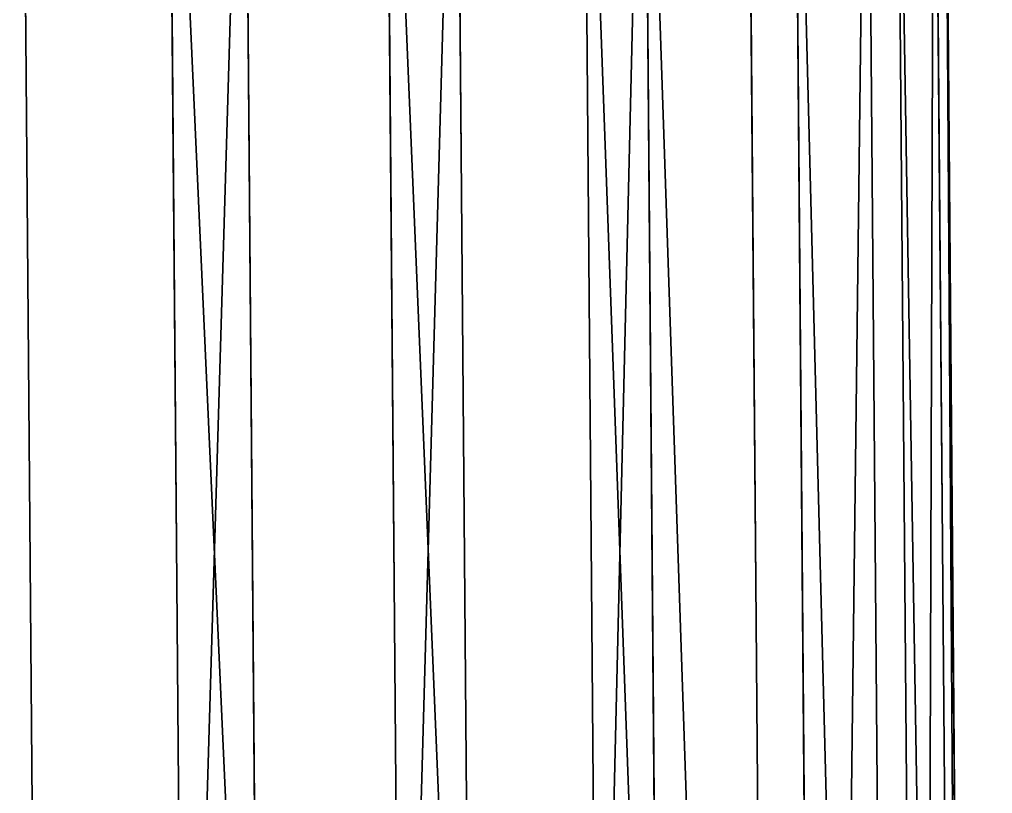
# Model space of a CAD drawing. Header units: millimetres. Extents: x 881.5 to 917.9, y -891.1 to -825.8.
# Drawn here: x 907.62 to 917.9, y -842.11 to -833.94 of the extents above; entities that cross this region are included whole.
import ezdxf

# ---------------------------------------------------------------- set-up
doc = ezdxf.new("R2010")
doc.units = ezdxf.units.MM
doc.layers.get('0').update_dxf_attribs({"true_color": 0xff5454})

msp = doc.modelspace()

# ---------------------------------------------------------------- linework, layer by layer
at = {"extrusion": (-0.008242, 0.999909, 0.010713)}
for p, q in [((909.705, -890.766, -7.42), (909.194, -828.772, -6.756)), ((912, -890.753, -6.915), (911.489, -828.758, -6.25)), ((914.085, -890.747, -5.832), (913.574, -828.753, -5.168)), ((915.819, -890.75, -4.247), (915.308, -828.756, -3.583)), ((917.084, -890.761, -2.268), (916.573, -828.766, -1.603)), ((917.794, -890.779, -0.028), (917.283, -828.785, 0.636)), ((917.899, -890.803, 2.319), (917.388, -828.809, 2.983)), ((914.727, -890.895, 8.433), (914.216, -828.9, 9.097)), ((916.312, -890.863, 6.699), (915.801, -828.869, 7.363)), ((917.394, -890.832, 4.613), (916.883, -828.838, 5.278)), ((908.161, -890.971, 10.512), (907.65, -828.977, 11.177)), ((910.508, -890.951, 10.407), (909.997, -828.956, 11.071)), ((912.747, -890.925, 9.698), (912.236, -828.93, 10.362))]:
    msp.add_line(p, q, dxfattribs=at)

# ---------------------------------------------------------------- meshes
at = {"color": 160, "true_color": 0x3232ff}
mesh = msp.add_polyface(dxfattribs=at)
corners = [(906.847, -828.792, -6.65), (909.705, -890.766, -7.42), (907.358, -890.787, -7.315), (909.194, -828.772, -6.756)]
mesh.append_faces([[corners[k] for k in face] for face in [(0, 1, 2), (1, 0, 3)]], dxfattribs={"vtx0": -1, "color": 160})
mesh = msp.add_polyface(dxfattribs=at)
corners = [(909.194, -828.772, -6.756), (912, -890.753, -6.915), (909.705, -890.766, -7.42), (911.489, -828.758, -6.25)]
mesh.append_faces([[corners[k] for k in face] for face in [(0, 1, 2), (1, 0, 3)]], dxfattribs={"vtx0": -1, "color": 160})
mesh = msp.add_polyface(dxfattribs=at)
corners = [(911.489, -828.758, -6.25), (914.085, -890.747, -5.832), (912, -890.753, -6.915), (913.574, -828.753, -5.168)]
mesh.append_faces([[corners[k] for k in face] for face in [(0, 1, 2), (1, 0, 3)]], dxfattribs={"vtx0": -1, "color": 160})
mesh = msp.add_polyface(dxfattribs=at)
corners = [(913.574, -828.753, -5.168), (915.819, -890.75, -4.247), (914.085, -890.747, -5.832), (915.308, -828.756, -3.583)]
mesh.append_faces([[corners[k] for k in face] for face in [(0, 1, 2), (1, 0, 3)]], dxfattribs={"vtx0": -1, "color": 160})
mesh = msp.add_polyface(dxfattribs=at)
corners = [(915.819, -890.75, -4.247), (916.573, -828.766, -1.603), (917.084, -890.761, -2.268), (915.308, -828.756, -3.583)]
mesh.append_faces([[corners[k] for k in face] for face in [(0, 1, 2), (1, 0, 3)]], dxfattribs={"vtx0": -1, "color": 160})
mesh = msp.add_polyface(dxfattribs=at)
corners = [(917.084, -890.761, -2.268), (917.283, -828.785, 0.636), (917.794, -890.779, -0.028), (916.573, -828.766, -1.603)]
mesh.append_faces([[corners[k] for k in face] for face in [(0, 1, 2), (1, 0, 3)]], dxfattribs={"vtx0": -1, "color": 160})
mesh = msp.add_polyface(dxfattribs=at)
corners = [(917.899, -890.803, 2.319), (916.883, -828.838, 5.278), (917.394, -890.832, 4.613), (917.388, -828.809, 2.983)]
mesh.append_faces([[corners[k] for k in face] for face in [(0, 1, 2), (1, 0, 3)]], dxfattribs={"vtx0": -1, "color": 160})
mesh = msp.add_polyface(dxfattribs=at)
corners = [(917.794, -890.779, -0.028), (917.388, -828.809, 2.983), (917.899, -890.803, 2.319), (917.283, -828.785, 0.636)]
mesh.append_faces([[corners[k] for k in face] for face in [(0, 1, 2), (1, 0, 3)]], dxfattribs={"vtx0": -1, "color": 160})
mesh = msp.add_polyface(dxfattribs=at)
corners = [(914.216, -828.9, 9.097), (912.747, -890.925, 9.698), (914.727, -890.895, 8.433), (912.236, -828.93, 10.362)]
mesh.append_faces([[corners[k] for k in face] for face in [(0, 1, 2), (1, 0, 3)]], dxfattribs={"vtx0": -1, "color": 160})
mesh = msp.add_polyface(dxfattribs=at)
corners = [(916.312, -890.863, 6.699), (914.216, -828.9, 9.097), (914.727, -890.895, 8.433), (915.801, -828.869, 7.363)]
mesh.append_faces([[corners[k] for k in face] for face in [(0, 1, 2), (1, 0, 3)]], dxfattribs={"vtx0": -1, "color": 160})
mesh = msp.add_polyface(dxfattribs=at)
corners = [(917.394, -890.832, 4.613), (915.801, -828.869, 7.363), (916.312, -890.863, 6.699), (916.883, -828.838, 5.278)]
mesh.append_faces([[corners[k] for k in face] for face in [(0, 1, 2), (1, 0, 3)]], dxfattribs={"vtx0": -1, "color": 160})
mesh = msp.add_polyface(dxfattribs=at)
corners = [(907.65, -828.977, 11.177), (905.866, -890.985, 10.007), (908.161, -890.971, 10.512), (905.355, -828.99, 10.671)]
mesh.append_faces([[corners[k] for k in face] for face in [(0, 1, 2), (1, 0, 3)]], dxfattribs={"vtx0": -1, "color": 160})
mesh = msp.add_polyface(dxfattribs=at)
corners = [(909.997, -828.956, 11.071), (908.161, -890.971, 10.512), (910.508, -890.951, 10.407), (907.65, -828.977, 11.177)]
mesh.append_faces([[corners[k] for k in face] for face in [(0, 1, 2), (1, 0, 3)]], dxfattribs={"vtx0": -1, "color": 160})
mesh = msp.add_polyface(dxfattribs=at)
corners = [(912.236, -828.93, 10.362), (910.508, -890.951, 10.407), (912.747, -890.925, 9.698), (909.997, -828.956, 11.071)]
mesh.append_faces([[corners[k] for k in face] for face in [(0, 1, 2), (1, 0, 3)]], dxfattribs={"vtx0": -1, "color": 160})

doc.saveas('drawing.dxf')
